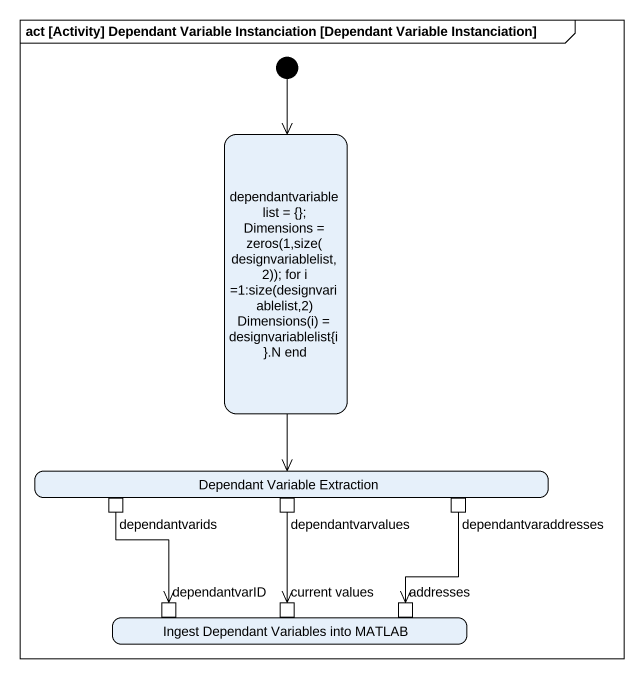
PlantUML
@startuml
mainframe act [Activity] Dependant Variable Instanciation [Dependant Variable Instanciation]
hide empty description
state "dependantvariablelist = {}; Dimensions = zeros(1,size(designvariablelist,2)); for i =1:size(designvariablelist,2) Dimensions(i) = designvariablelist{i}.N end" as dependantvariablelist
state "Dependant Variable Extraction" as Dependant_Variable {
  state dependantvarids <<outputPin>>
  state dependantvarvalues <<outputPin>>
  state dependantvaraddresses <<outputPin>>
}
state "Ingest Dependant Variables into MATLAB" as Ingest_Dependant_Variables {
  state dependantvarID <<inputPin>>
  state "current values" as current_values <<inputPin>>
  state addresses <<inputPin>>
}
[*] --> dependantvariablelist
dependantvariablelist --> Dependant_Variable
dependantvarids --> dependantvarID
dependantvarvalues --> current_values
dependantvaraddresses --> addresses
@enduml
